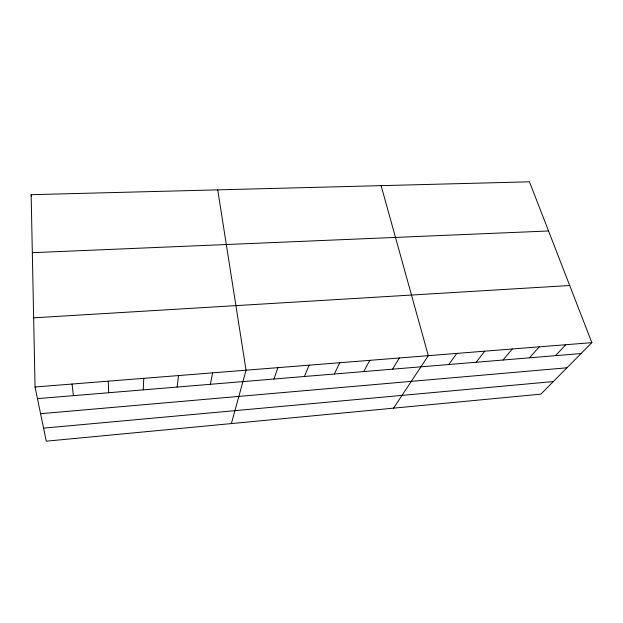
<?xml version="1.0" encoding="UTF-8"?>
<svg xmlns="http://www.w3.org/2000/svg" width="623" height="623" viewBox="0 0 623 623"><rect width="100%" height="100%" fill="white"/><g stroke="black" fill="none" stroke-linecap="round" stroke-linejoin="round"><path stroke-width="0.93" d="M143.228 389.873L143.757 378.34M177.111 387.062L178.544 375.568M210.333 384.305L212.63 372.85M231.382 423.578L246.054 370.187L217.731 189.867M273.949 379.025L277.866 367.656M304.421 376.494L309.086 365.171M334.341 374.018L339.722 362.726M363.715 371.581L369.797 360.335M392.576 369.182L399.327 357.984M393.541 408.158L428.32 355.671L381.112 185.646M448.778 364.517L456.791 353.405M476.151 362.251L484.764 351.177M503.057 360.016L512.238 348.989M529.495 357.828L539.238 346.84M555.498 355.671L565.77 344.729M591.85 342.65L540.85 394.149L46.266 441.185L35.052 386.992L31.15 194.68L529.48 181.815L591.85 342.65L35.052 386.992M43.563 428.141L553.317 381.564M40.581 413.711L566.961 367.788M37.458 398.642L581.057 353.545M33.65 317.823L569.695 285.513M32.326 252.689L548.544 230.985M31.15 194.68L31.43 196.541M72.034 384.048L73.428 395.66M108.262 381.167L108.675 392.739"/></g></svg>
